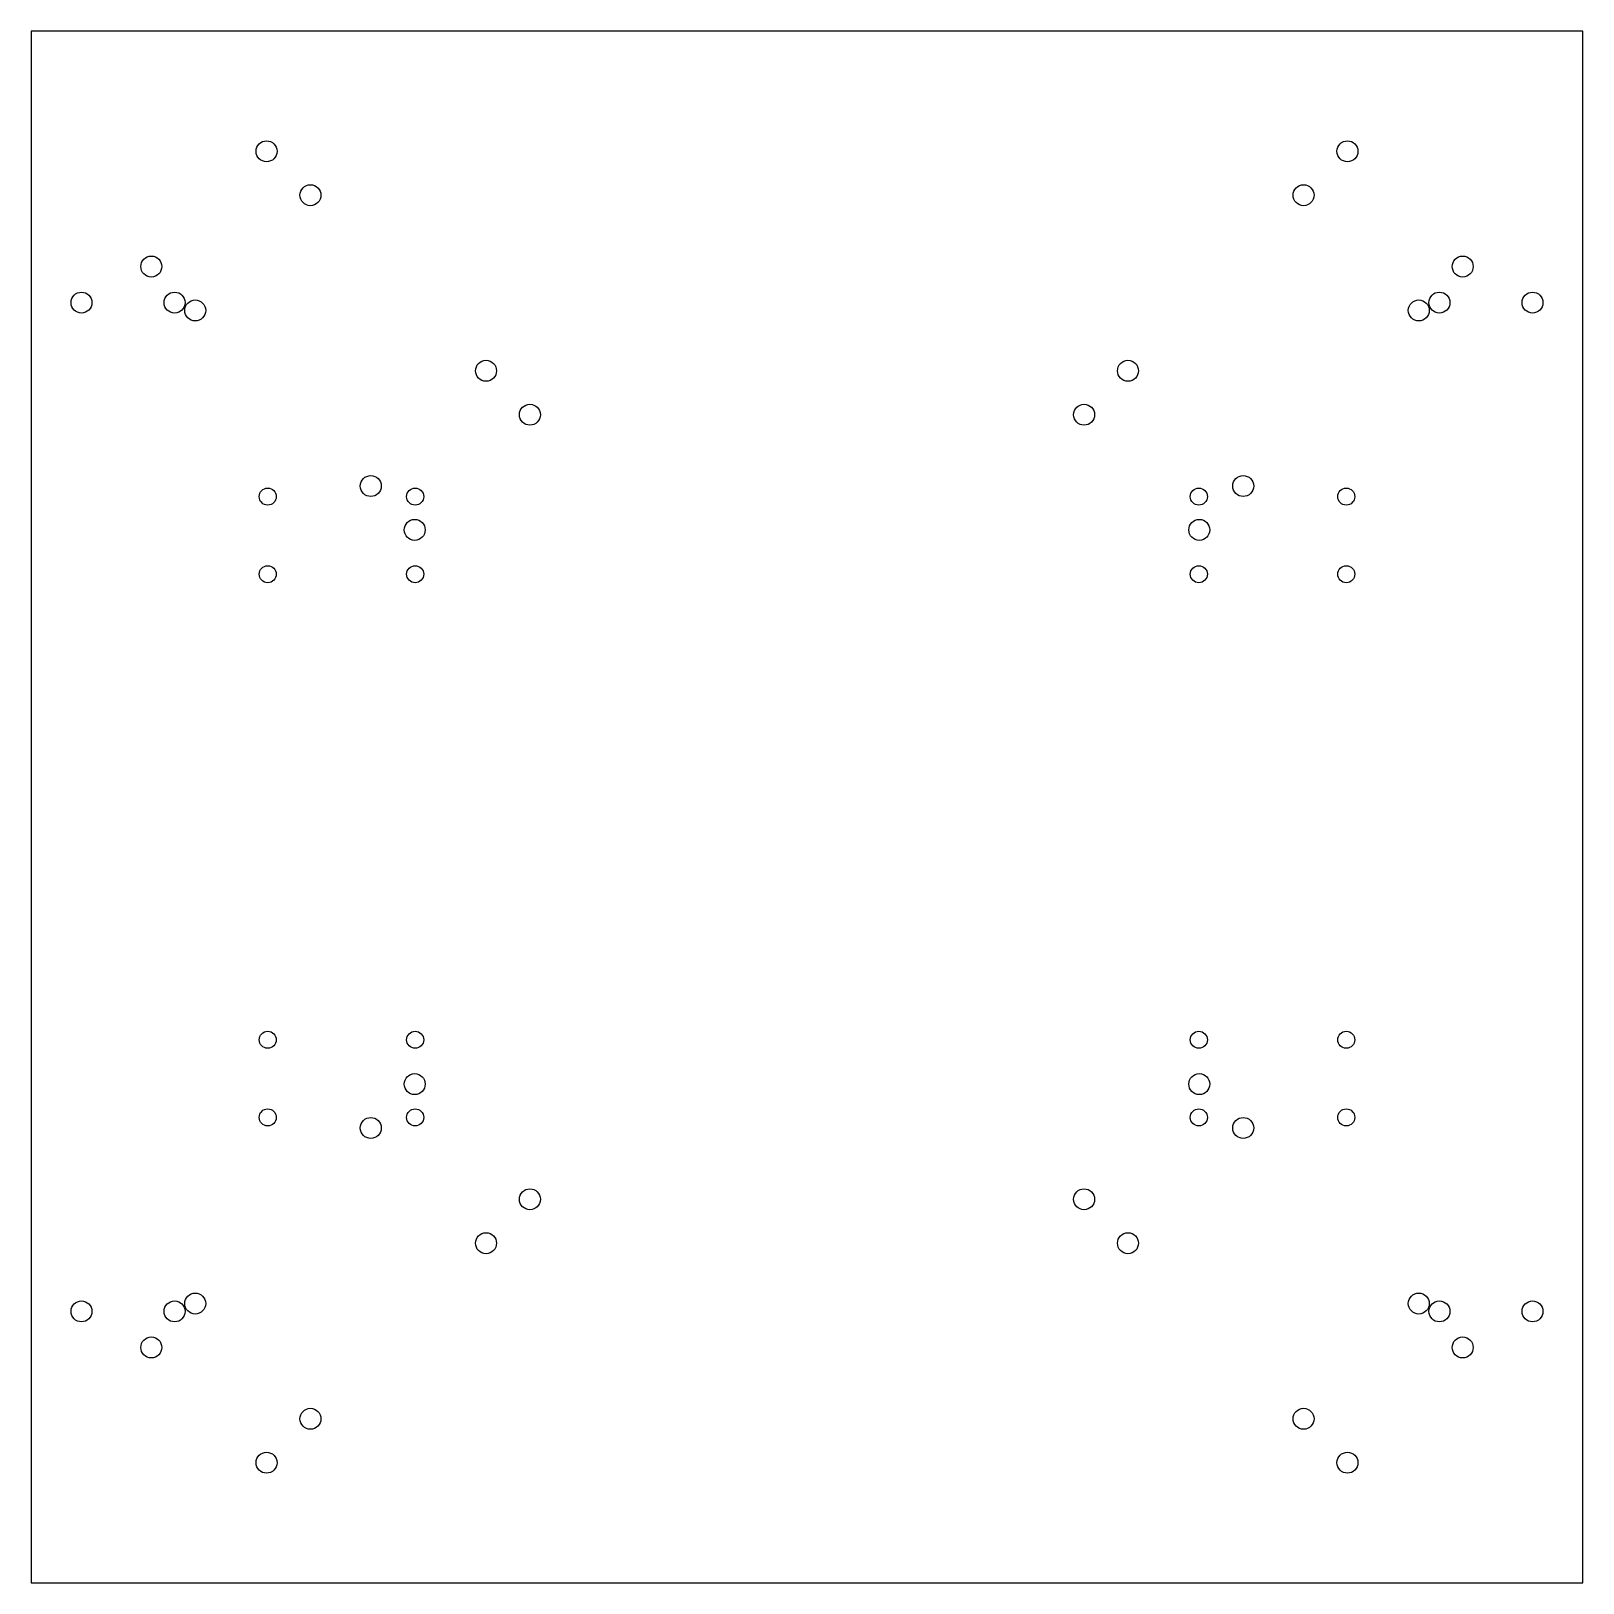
# Model space of a CAD drawing. Header units: millimetres. Extents: x -200 to 200, y -200 to 200.
import ezdxf

# ---------------------------------------------------------------- set-up
doc = ezdxf.new("R2010")
doc.units = ezdxf.units.MM

msp = doc.modelspace()

# ---------------------------------------------------------------- linework, layer by layer
at = {"layer": 'HOLES'}
for centre, radius in [((-139.30004, 168.99852), 2.7), ((139.30004, 168.99852), 2.7), ((-127.98633, 157.68481), 2.7), ((127.98633, 157.68481), 2.7), ((-168.99852, 139.30004), 2.7), ((168.99852, 139.30004), 2.7), ((-187, 130), 2.7), ((-163, 130), 2.7), ((163, 130), 2.7), ((187, 130), 2.7), ((-157.68481, 127.98633), 2.7), ((157.68481, 127.98633), 2.7), ((-82.73149, 112.42998), 2.7), ((82.73149, 112.42998), 2.7), ((-71.41778, 101.11627), 2.7), ((71.41778, 101.11627), 2.7), ((-112.42998, 82.73149), 2.7), ((112.42998, 82.73149), 2.7), ((-139, 80), 2.2), ((-101, 80), 2.2), ((101, 80), 2.2), ((139, 80), 2.2), ((-101.11627, 71.41778), 2.7), ((101.11627, 71.41778), 2.7), ((-139, 60), 2.2), ((-101, 60), 2.2), ((101, 60), 2.2), ((139, 60), 2.2), ((-139, -60), 2.2), ((-101, -60), 2.2), ((101, -60), 2.2), ((139, -60), 2.2), ((-101.11627, -71.41778), 2.7), ((101.11627, -71.41778), 2.7), ((-139, -80), 2.2), ((-101, -80), 2.2), ((101, -80), 2.2), ((139, -80), 2.2), ((-112.42998, -82.73149), 2.7), ((112.42998, -82.73149), 2.7), ((-71.41778, -101.11627), 2.7), ((71.41778, -101.11627), 2.7), ((-82.73149, -112.42998), 2.7), ((82.73149, -112.42998), 2.7), ((-187, -130), 2.7), ((-163, -130), 2.7), ((-157.68481, -127.98633), 2.7), ((157.68481, -127.98633), 2.7), ((163, -130), 2.7), ((187, -130), 2.7), ((-168.99852, -139.30004), 2.7), ((168.99852, -139.30004), 2.7), ((-127.98633, -157.68481), 2.7), ((127.98633, -157.68481), 2.7), ((-139.30004, -168.99852), 2.7), ((139.30004, -168.99852), 2.7)]:
    msp.add_circle(centre, radius, dxfattribs=at)
at = {"layer": 'OUTLINE'}
for p, q in [((200, 200), (-200, 200)), ((-200, 200), (-200, -200)), ((200, -200), (200, 200)), ((-200, -200), (200, -200))]:
    msp.add_line(p, q, dxfattribs=at)

doc.saveas('drawing.dxf')
